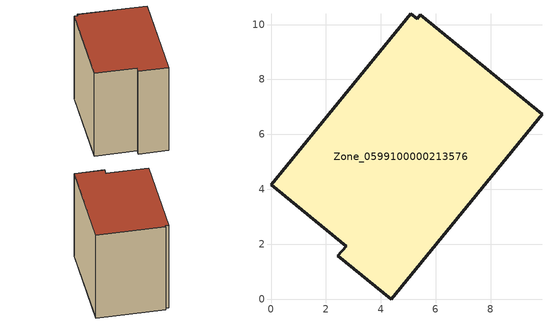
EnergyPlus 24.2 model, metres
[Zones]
Zone_0599100000213576
 floor ground (C_G): 5.44,10.35 9.87,6.73 4.37,0 2.44,1.58 2.74,1.93 0,4.17 5.09,10.39 5.33,10.21 z0
 wall outside (C_F): 2.74,1.93 2.44,1.58 4.37,0 9.87,6.73 5.44,10.35 5.33,10.21 5.09,10.39 0,4.17 2.74,1.93 z0:8.16
 roof outside (C_R): 9.87,6.73 5.44,10.35 5.33,10.21 5.09,10.39 0,4.17 2.74,1.93 2.44,1.58 4.37,0 z8.16
[BUILDING]
Pand.0599100000213576: North Axis=0; Terrain=City; Loads Convergence Tolerance Value=0.04; Temperature Convergence Tolerance Value=0.4; Solar Distribution=FullExterior; Maximum Number of Warmup Days=25; Minimum Number of Warmup Days=1
[Site:Location]
Rotterdam.The.Hague.AP_ZH_NLD Design_Conditions: Latitude=51.96; Longitude=4.45; Time Zone=1; Elevation=-4.5
[SITE:GROUNDTEMPERATURE:BUILDINGSURFACE]
18, 18, 18, 18, 18, 18, 18, 18, 18, 18, 18, 18
[MATERIAL] Thermal Absorptance=0.9; Solar Absorptance=0.7; Visible Absorptance=0.7
Name | Roughness | Thickness | Conductivity | Density | Specific Heat
G.TI.1946-1964 | MediumSmooth | 0.15 | 1 | 540 | 1210
F.TI.1946-1964 | Rough | 0.3 | 0.857143 | 1920 | 840
R.TI.1946-1964 | MediumRough | 0.2 | 0.277778 | 1500 | 1000
[CONSTRUCTION]
C_G: G.TI.1946-1964
C_F: F.TI.1946-1964
C_R: R.TI.1946-1964
[ZONE]
Zone_0599100000213576: Type=1; Multiplier=1; Ceiling Height=Autocalculate; Volume=Autocalculate; Floor Area=autocalculate; Part of Total Floor Area=Yes
[ZONEINFILTRATION:DESIGNFLOWRATE]
Infil_Zone_0599100000213576: Zone or ZoneList or Space or SpaceList=Zone_0599100000213576; Schedule=AlwaysOn; Design Flow Rate Calculation Method=Flow/Area; Flow Rate per Floor Area=0.003; Constant Term Coefficient=1; Temperature Term Coefficient=0; Velocity Term Coefficient=0; Velocity Squared Term Coefficient=0
[HVACTEMPLATE:ZONE:IDEALLOADSAIRSYSTEM]
Zone_0599100000213576: Maximum Heating Supply Air Temperature=50; Minimum Cooling Supply Air Temperature=13; Maximum Heating Supply Air Humidity Ratio=0.0156; Minimum Cooling Supply Air Humidity Ratio=0.0077; Heating Limit=NoLimit; Cooling Limit=NoLimit; Dehumidification Control Type=ConstantSensibleHeatRatio; Cooling Sensible Heat Ratio=0.7; Dehumidification Setpoint=60; Humidification Control Type=None; Humidification Setpoint=30; Outdoor Air Method=None; Outdoor Air Flow Rate per Person=0.00944; Outdoor Air Flow Rate per Zone Floor Area=0; Outdoor Air Flow Rate per Zone=0; Demand Controlled Ventilation Type=None; Outdoor Air Economizer Type=NoEconomizer; Heat Recovery Type=None; Sensible Heat Recovery Effectiveness=0.7; Latent Heat Recovery Effectiveness=0.65
[ZONECONTROL:THERMOSTAT]
ThermostatControl_Zone_0599100000213576: Zone or ZoneList=Zone_0599100000213576; Control Type Schedule=DualSetpointControlType; Control 1=Thermostat_Zone_0599100000213576; Temperature Difference Between Cutout And Setpoint=0
[THERMOSTATSETPOINT:DUALSETPOINT]
Thermostat_Zone_0599100000213576: Heating Setpoint Temperature Schedule=HeatingSetpoint_Zone_0599100000213576; Cooling Setpoint Temperature Schedule=CoolingSetpoint_Zone_0599100000213576
[SCHEDULE:COMPACT]
HeatingSetpoint_Zone_0599100000213576: Through: 12/31, For: AllDays, Until: 24:00, 21
CoolingSetpoint_Zone_0599100000213576: Through: 12/31, For: AllDays, Until: 24:00, 24
DualSetpointControlType: Through: 12/31, For: AllDays, Until: 24:00, 4
AlwaysOn: Through: 12/31, For: AllDays, Until: 24:00, 1
